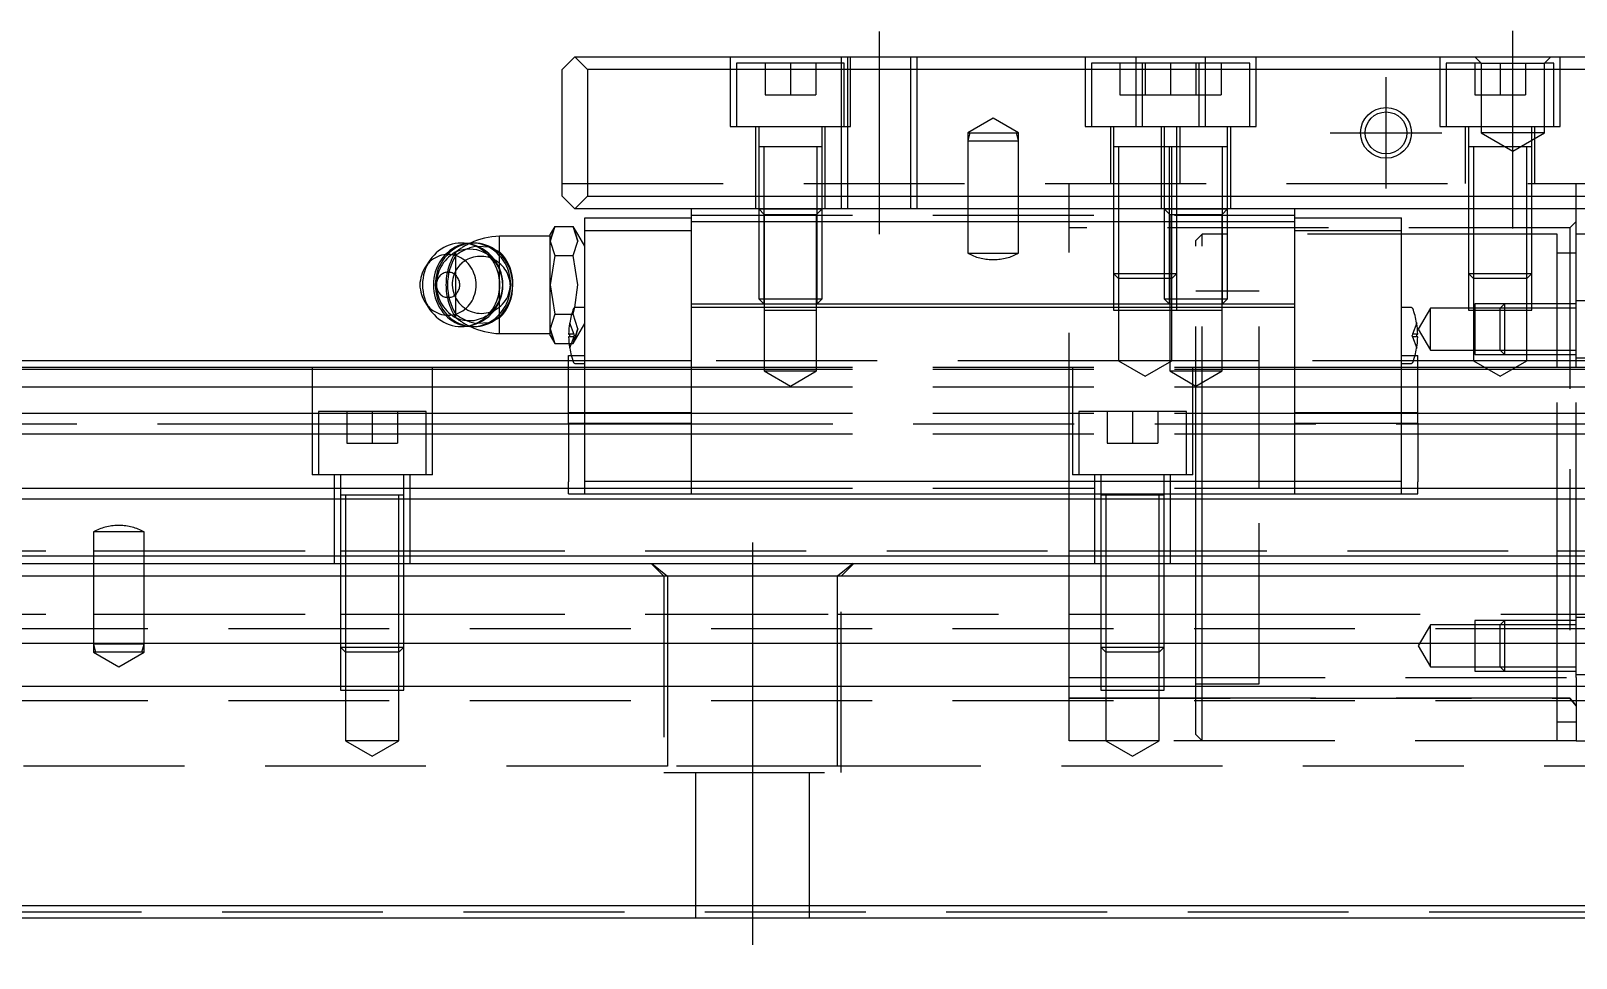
# Model space of a CAD drawing. Extents: x -12 to 975, y -341 to 120.
# Drawn here: x 233.1 to 355, y -318.2 to -245 of the extents above; entities that cross this region are included whole.
import ezdxf

# ---------------------------------------------------------------- set-up
doc = ezdxf.new("R2010")
doc.units = 0
doc.linetypes.add('CENTER', pattern=[50.8, 31.75, -6.35, 6.35, -6.35])
doc.linetypes.add('DASHED', pattern=[19.05, 12.7, -6.35])
doc.layers.get('0').update_dxf_attribs({"linetype": 'CONTINUOUS'})
doc.layers.add('CENTER', color=1, linetype='CENTER')

msp = doc.modelspace()

# ---------------------------------------------------------------- linework, layer by layer
at = {"color": 7, "linetype": 'CONTINUOUS'}
for p, q in [((276, -247.04), (275, -248.04)), ((277, -248.04), (276, -247.04)), ((276, -247.04), (424, -247.04)), ((275, -258.04), (275, -248.04)), ((277, -248.04), (277, -258.04)), ((423, -248.04), (277, -248.04)), ((295.5, -254.14), (290.5, -254.14)), ((322.5, -254.14), (322.35, -254.14)), ((275, -258.04), (276, -259.04)), ((276, -259.04), (277, -258.04)), ((277, -258.04), (423, -258.04)), ((424, -259.04), (276, -259.04)), ((285.2, -260.04), (285.2, -259.04)), ((332.8, -260.04), (332.8, -259.04)), ((355, -271.54), (355, -259.04)), ((274.4, -260.42), (274.04, -261.04)), ((274.4, -260.42), (274.04, -261.58)), ((274.4, -260.42), (274.4, -260.42)), ((274.4, -260.42), (275.87, -260.42)), ((276.22, -261.04), (275.87, -260.42)), ((276.22, -261.58), (275.87, -260.42)), ((276.77, -259.74), (285.2, -259.74)), ((276.77, -260.74), (276.77, -259.74)), ((276.77, -260.74), (285.2, -260.74)), ((276.77, -280.54), (276.77, -260.74)), ((285.2, -266.54), (285.2, -260.04)), ((285.2, -260.04), (332.8, -260.04)), ((332.8, -259.74), (341.23, -259.74)), ((332.8, -266.54), (332.8, -260.04)), ((332.8, -260.74), (341.23, -260.74)), ((341.23, -260.74), (341.23, -259.74)), ((341.23, -280.54), (341.23, -260.74)), ((265.64, -262.09), (265.44, -262.22)), ((265.86, -261.99), (265.64, -262.09)), ((266.08, -261.9), (265.86, -261.99)), ((266.31, -261.83), (266.08, -261.9)), ((266.55, -261.78), (266.31, -261.83)), ((266.78, -261.75), (266.55, -261.78)), ((267.02, -261.74), (266.78, -261.75)), ((267.26, -261.75), (267.02, -261.74)), ((267.5, -261.78), (267.26, -261.75)), ((267.88, -261.74), (267.47, -261.77)), ((267.73, -261.83), (267.5, -261.78)), ((267.96, -261.9), (267.73, -261.83)), ((268.12, -261.75), (267.88, -261.74)), ((268.03, -261.74), (267.88, -261.74)), ((268.19, -261.99), (267.96, -261.9)), ((268.27, -261.75), (268.03, -261.74)), ((268.36, -261.78), (268.12, -261.75)), ((268.4, -262.1), (268.19, -261.99)), ((268.51, -261.78), (268.27, -261.75)), ((268.59, -261.83), (268.36, -261.78)), ((268.61, -262.23), (268.4, -262.1)), ((268.74, -261.83), (268.51, -261.78)), ((268.82, -261.9), (268.59, -261.83)), ((268.97, -261.9), (268.74, -261.83)), ((269.04, -261.99), (268.82, -261.9)), ((269.2, -261.99), (268.97, -261.9)), ((269.26, -262.1), (269.04, -261.99)), ((269.42, -262.1), (269.2, -261.99)), ((269.47, -262.23), (269.26, -262.1)), ((269.28, -262.03), (270.04, -262.43)), ((269.62, -262.23), (269.42, -262.1)), ((274.04, -261.19), (270.04, -261.19)), ((270.04, -262.43), (270.04, -261.19)), ((274.04, -261.58), (274.04, -261.04)), ((274.04, -265.04), (274.04, -261.58)), ((274.04, -261.58), (274.4, -262.73)), ((275.87, -262.73), (276.22, -261.58)), ((276.77, -261.98), (276.22, -261.04)), ((358.77, -261.04), (355, -261.04)), ((264.56, -263.08), (264.2, -263.62)), ((264.43, -263.33), (264.31, -263.47)), ((264.56, -263.2), (264.43, -263.33)), ((264.71, -262.88), (264.56, -263.08)), ((264.69, -263.09), (264.56, -263.2)), ((264.84, -262.99), (264.69, -263.09)), ((264.88, -262.69), (264.71, -262.88)), ((264.99, -262.9), (264.84, -262.99)), ((265.05, -262.52), (264.88, -262.69)), ((265.15, -262.82), (264.99, -262.9)), ((265.24, -262.36), (265.05, -262.52)), ((265.31, -262.75), (265.15, -262.82)), ((265.44, -262.22), (265.24, -262.36)), ((265.48, -262.7), (265.31, -262.75)), ((265.65, -262.67), (265.48, -262.7)), ((265.82, -262.65), (265.65, -262.67)), ((266, -262.64), (265.82, -262.65)), ((266.17, -262.65), (266, -262.64)), ((266.34, -262.67), (266.17, -262.65)), ((266.51, -262.71), (266.34, -262.67)), ((266.68, -262.76), (266.51, -262.71)), ((266.84, -262.83), (266.68, -262.76)), ((267, -262.91), (266.84, -262.83)), ((267.15, -263), (267, -262.91)), ((267.29, -263.1), (267.15, -263)), ((267.43, -263.22), (267.29, -263.1)), ((267.56, -263.35), (267.43, -263.22)), ((267.67, -263.49), (267.56, -263.35)), ((268.81, -262.37), (268.61, -262.23)), ((269, -262.53), (268.81, -262.37)), ((269.17, -262.71), (269, -262.53)), ((269.34, -262.9), (269.17, -262.71)), ((269.49, -263.1), (269.34, -262.9)), ((269.67, -262.37), (269.47, -262.23)), ((269.62, -263.32), (269.49, -263.1)), ((269.82, -262.37), (269.62, -262.23)), ((269.74, -263.54), (269.62, -263.32)), ((269.86, -262.53), (269.67, -262.37)), ((270.01, -262.53), (269.82, -262.37)), ((270.03, -262.71), (269.86, -262.53)), ((270.19, -262.71), (270.01, -262.53)), ((270.2, -262.9), (270.03, -262.71)), ((270.35, -262.9), (270.19, -262.71)), ((270.34, -263.1), (270.2, -262.9)), ((270.48, -263.32), (270.34, -263.1)), ((270.5, -263.1), (270.35, -262.9)), ((270.59, -263.54), (270.48, -263.32)), ((270.63, -263.32), (270.5, -263.1)), ((270.75, -263.54), (270.63, -263.32)), ((274.4, -262.73), (274.04, -265.04)), ((274.4, -262.73), (275.87, -262.73)), ((276.22, -265.04), (275.87, -262.73)), ((263.83, -264.47), (263.8, -264.66)), ((263.88, -264.29), (263.83, -264.47)), ((263.94, -264.11), (263.88, -264.29)), ((264.02, -263.94), (263.94, -264.11)), ((264.1, -263.77), (264.02, -263.94)), ((264.2, -263.62), (264.1, -263.77)), ((264.31, -263.47), (264.2, -263.62)), ((265.19, -264.54), (265.15, -264.62)), ((265.23, -264.47), (265.19, -264.54)), ((265.28, -264.4), (265.23, -264.47)), ((265.33, -264.33), (265.28, -264.4)), ((265.39, -264.27), (265.33, -264.33)), ((265.46, -264.22), (265.39, -264.27)), ((265.52, -264.17), (265.46, -264.22)), ((265.59, -264.13), (265.52, -264.17)), ((265.67, -264.1), (265.59, -264.13)), ((265.75, -264.07), (265.67, -264.1)), ((265.82, -264.06), (265.75, -264.07)), ((265.9, -264.04), (265.82, -264.06)), ((265.99, -264.04), (265.9, -264.04)), ((266.07, -264.04), (265.99, -264.04)), ((266.15, -264.06), (266.07, -264.04)), ((266.22, -264.07), (266.15, -264.06)), ((266.3, -264.1), (266.22, -264.07)), ((266.38, -264.13), (266.3, -264.1)), ((266.45, -264.17), (266.38, -264.13)), ((266.52, -264.22), (266.45, -264.17)), ((266.58, -264.27), (266.52, -264.22)), ((266.64, -264.33), (266.58, -264.27)), ((266.69, -264.4), (266.64, -264.33)), ((266.74, -264.47), (266.69, -264.4)), ((266.79, -264.54), (266.74, -264.47)), ((266.82, -264.62), (266.79, -264.54)), ((267.78, -263.63), (267.67, -263.49)), ((267.88, -263.79), (267.78, -263.63)), ((267.96, -263.95), (267.88, -263.79)), ((268.03, -264.12), (267.96, -263.95)), ((268.09, -264.3), (268.03, -264.12)), ((268.14, -264.48), (268.09, -264.3)), ((268.18, -264.67), (268.14, -264.48)), ((269.84, -263.78), (269.74, -263.54)), ((269.92, -264.02), (269.84, -263.78)), ((269.98, -264.27), (269.92, -264.02)), ((270.03, -264.52), (269.98, -264.27)), ((270.06, -264.78), (270.03, -264.52)), ((270.69, -263.78), (270.59, -263.54)), ((270.78, -264.02), (270.69, -263.78)), ((270.85, -263.78), (270.75, -263.54)), ((270.84, -264.27), (270.78, -264.02)), ((270.89, -264.52), (270.84, -264.27)), ((270.93, -264.02), (270.85, -263.78)), ((270.92, -264.78), (270.89, -264.52)), ((271, -264.27), (270.93, -264.02)), ((271.04, -264.52), (271, -264.27)), ((271.07, -264.78), (271.04, -264.52)), ((263.8, -264.66), (263.77, -264.85)), ((263.77, -264.85), (263.77, -265.04)), ((263.77, -265.04), (263.77, -265.23)), ((263.77, -265.23), (263.8, -265.42)), ((263.8, -265.42), (263.83, -265.61)), ((263.83, -265.61), (263.88, -265.79)), ((263.88, -265.79), (263.94, -265.97)), ((265.08, -264.87), (265.06, -264.95)), ((265.06, -264.95), (265.06, -265.04)), ((265.06, -265.04), (265.06, -265.13)), ((265.06, -265.13), (265.08, -265.21)), ((265.09, -264.78), (265.08, -264.87)), ((265.08, -265.21), (265.09, -265.3)), ((265.12, -264.7), (265.09, -264.78)), ((265.09, -265.3), (265.12, -265.38)), ((265.15, -264.62), (265.12, -264.7)), ((265.12, -265.38), (265.15, -265.46)), ((265.15, -265.46), (265.19, -265.54)), ((265.19, -265.54), (265.23, -265.61)), ((265.23, -265.61), (265.28, -265.68)), ((265.28, -265.68), (265.33, -265.75)), ((265.33, -265.75), (265.39, -265.81)), ((265.39, -265.81), (265.46, -265.86)), ((266.52, -265.86), (266.58, -265.81)), ((266.58, -265.81), (266.64, -265.75)), ((266.64, -265.75), (266.69, -265.68)), ((266.69, -265.68), (266.74, -265.61)), ((266.74, -265.61), (266.79, -265.54)), ((266.79, -265.54), (266.82, -265.46)), ((266.85, -264.7), (266.82, -264.62)), ((266.82, -265.46), (266.85, -265.38)), ((266.88, -264.78), (266.85, -264.7)), ((266.85, -265.38), (266.88, -265.3)), ((266.9, -264.87), (266.88, -264.78)), ((266.88, -265.3), (266.9, -265.21)), ((266.91, -264.95), (266.9, -264.87)), ((266.9, -265.21), (266.91, -265.13)), ((266.91, -265.04), (266.91, -264.95)), ((266.91, -265.13), (266.91, -265.04)), ((268.03, -265.96), (268.09, -265.78)), ((268.09, -265.78), (268.14, -265.6)), ((268.14, -265.6), (268.18, -265.41)), ((268.2, -264.85), (268.18, -264.67)), ((268.18, -265.41), (268.2, -265.23)), ((268.2, -265.04), (268.2, -264.85)), ((268.2, -265.23), (268.2, -265.04)), ((269.92, -266.06), (269.98, -265.81)), ((269.98, -265.81), (270.03, -265.56)), ((270.03, -265.56), (270.06, -265.3)), ((270.07, -265.04), (270.06, -264.78)), ((270.06, -265.3), (270.07, -265.04)), ((270.78, -266.06), (270.84, -265.81)), ((270.84, -265.81), (270.89, -265.56)), ((270.89, -265.56), (270.92, -265.3)), ((270.93, -265.04), (270.92, -264.78)), ((270.92, -265.3), (270.93, -265.04)), ((270.93, -266.06), (271, -265.81)), ((271, -265.81), (271.04, -265.56)), ((271.04, -265.56), (271.07, -265.3)), ((271.08, -265.04), (271.07, -264.78)), ((271.07, -265.3), (271.08, -265.04)), ((274.04, -268.5), (274.04, -265.04)), ((274.04, -265.04), (274.4, -267.35)), ((276, -266.84), (276.22, -265.04)), ((263.94, -265.97), (264.02, -266.14)), ((264.02, -266.14), (264.1, -266.31)), ((264.1, -266.31), (264.2, -266.46)), ((264.2, -266.46), (264.31, -266.61)), ((264.2, -266.46), (264.56, -267)), ((264.31, -266.61), (264.43, -266.75)), ((264.43, -266.75), (264.56, -266.88)), ((264.56, -266.88), (264.69, -266.99)), ((264.56, -267), (264.71, -267.2)), ((264.69, -266.99), (264.84, -267.09)), ((265.46, -265.86), (265.52, -265.91)), ((265.52, -265.91), (265.59, -265.95)), ((265.59, -265.95), (265.67, -265.98)), ((265.67, -265.98), (265.75, -266.01)), ((265.75, -266.01), (265.82, -266.02)), ((265.82, -266.02), (265.9, -266.04)), ((265.9, -266.04), (265.99, -266.04)), ((265.99, -266.04), (266.07, -266.04)), ((266.07, -266.04), (266.15, -266.02)), ((266.15, -266.02), (266.22, -266.01)), ((266.22, -266.01), (266.3, -265.98)), ((266.3, -265.98), (266.38, -265.95)), ((266.38, -265.95), (266.45, -265.91)), ((266.45, -265.91), (266.52, -265.86)), ((267.15, -267.08), (267.29, -266.98)), ((267.29, -266.98), (267.43, -266.86)), ((267.43, -266.86), (267.56, -266.73)), ((267.56, -266.73), (267.67, -266.59)), ((267.67, -266.59), (267.78, -266.45)), ((267.78, -266.45), (267.88, -266.29)), ((267.88, -266.29), (267.96, -266.13)), ((267.96, -266.13), (268.03, -265.96)), ((269.34, -267.18), (269.49, -266.98)), ((269.49, -266.98), (269.62, -266.76)), ((269.62, -266.76), (269.74, -266.54)), ((269.74, -266.54), (269.84, -266.3)), ((269.84, -266.3), (269.92, -266.06)), ((270.2, -267.18), (270.34, -266.98)), ((270.34, -266.98), (270.48, -266.76)), ((270.35, -267.18), (270.5, -266.98)), ((270.48, -266.76), (270.59, -266.54)), ((270.5, -266.98), (270.63, -266.76)), ((270.59, -266.54), (270.69, -266.3)), ((270.63, -266.76), (270.75, -266.54)), ((270.69, -266.3), (270.78, -266.06)), ((270.75, -266.54), (270.85, -266.3)), ((270.85, -266.3), (270.93, -266.06)), ((276.77, -266.84), (275.99, -266.84)), ((285.2, -266.54), (332.8, -266.54)), ((285.2, -266.79), (285.2, -266.54)), ((285.2, -280.54), (285.2, -266.79)), ((285.2, -266.79), (332.8, -266.79)), ((332.8, -266.79), (332.8, -266.54)), ((332.8, -280.54), (332.8, -266.79)), ((342.01, -266.84), (341.23, -266.84)), ((264.71, -267.2), (264.88, -267.39)), ((264.84, -267.09), (264.99, -267.18)), ((264.88, -267.39), (265.05, -267.56)), ((264.99, -267.18), (265.15, -267.26)), ((265.05, -267.56), (265.24, -267.72)), ((265.15, -267.26), (265.31, -267.33)), ((265.24, -267.72), (265.44, -267.86)), ((265.31, -267.33), (265.48, -267.38)), ((265.44, -267.86), (265.64, -267.99)), ((265.48, -267.38), (265.65, -267.41)), ((265.64, -267.99), (265.86, -268.09)), ((265.65, -267.41), (265.82, -267.43)), ((265.82, -267.43), (266, -267.44)), ((265.86, -268.09), (266.08, -268.18)), ((266, -267.44), (266.17, -267.43)), ((266.08, -268.18), (266.31, -268.25)), ((266.17, -267.43), (266.34, -267.41)), ((266.31, -268.25), (266.55, -268.3)), ((266.34, -267.41), (266.51, -267.37)), ((266.51, -267.37), (266.68, -267.32)), ((266.68, -267.32), (266.84, -267.25)), ((266.84, -267.25), (267, -267.17)), ((267, -267.17), (267.15, -267.08)), ((267.5, -268.3), (267.73, -268.25)), ((267.73, -268.25), (267.96, -268.18)), ((267.96, -268.18), (268.19, -268.09)), ((268.19, -268.09), (268.4, -267.98)), ((268.36, -268.3), (268.59, -268.25)), ((268.4, -267.98), (268.61, -267.85)), ((268.51, -268.3), (268.74, -268.25)), ((268.59, -268.25), (268.82, -268.18)), ((268.61, -267.85), (268.81, -267.71)), ((268.74, -268.25), (268.97, -268.18)), ((268.81, -267.71), (269, -267.55)), ((268.82, -268.18), (269.04, -268.09)), ((268.97, -268.18), (269.2, -268.09)), ((269, -267.55), (269.17, -267.37)), ((269.04, -268.09), (269.26, -267.98)), ((269.17, -267.37), (269.34, -267.18)), ((269.2, -268.09), (269.42, -267.98)), ((269.26, -267.98), (269.47, -267.85)), ((270.04, -267.65), (269.28, -268.05)), ((269.42, -267.98), (269.62, -267.85)), ((269.47, -267.85), (269.67, -267.71)), ((269.62, -267.85), (269.82, -267.71)), ((269.67, -267.71), (269.86, -267.55)), ((269.82, -267.71), (270.01, -267.55)), ((269.86, -267.55), (270.03, -267.37)), ((270.01, -267.55), (270.19, -267.37)), ((270.03, -267.37), (270.2, -267.18)), ((270.04, -268.89), (270.04, -267.65)), ((270.19, -267.37), (270.35, -267.18)), ((274.4, -267.35), (274.04, -268.5)), ((274.4, -267.35), (275.74, -267.35)), ((266.55, -268.3), (266.78, -268.33)), ((266.78, -268.33), (267.02, -268.34)), ((267.02, -268.34), (267.26, -268.33)), ((267.26, -268.33), (267.5, -268.3)), ((267.47, -268.31), (267.88, -268.34)), ((267.88, -268.34), (268.12, -268.33)), ((267.88, -268.34), (268.03, -268.34)), ((268.03, -268.34), (268.27, -268.33)), ((268.12, -268.33), (268.36, -268.3)), ((268.27, -268.33), (268.51, -268.3)), ((270.04, -268.89), (274.04, -268.89)), ((274.04, -269.04), (274.04, -268.5)), ((274.04, -268.5), (274.4, -269.66)), ((274.04, -269.04), (274.4, -269.66)), ((275.5, -268.94), (275.58, -268.94)), ((275.58, -269.14), (275.5, -269.14)), ((275.58, -268.94), (275.58, -269.14)), ((342.42, -269.14), (342.42, -268.94)), ((342.42, -268.94), (342.5, -268.94)), ((342.5, -269.14), (342.42, -269.14)), ((274.4, -269.66), (274.4, -269.66)), ((274.4, -269.66), (275.53, -269.66)), ((275.5, -270.61), (275.71, -270.61)), ((275.5, -273.21), (275.5, -270.61)), ((342.29, -270.61), (342.5, -270.61)), ((342.5, -273.21), (342.5, -270.61)), ((0, -271.54), (275.5, -271.54)), ((0, -271.7), (275.5, -271.7)), ((275.5, -271.04), (28, -271.04)), ((275.99, -271.24), (276.77, -271.24)), ((341.23, -271.24), (342.01, -271.24)), ((342.5, -271.54), (357.5, -271.54)), ((342.5, -271.7), (357.5, -271.7)), ((0, -273.1), (275.5, -273.1)), ((342.5, -273.1), (357.5, -273.1)), ((275.5, -275.12), (275.5, -273.21)), ((342.5, -275.12), (342.5, -273.21)), ((0, -275.18), (275.5, -275.18)), ((275.5, -275.97), (275.5, -275.12)), ((275.5, -275.12), (276.77, -275.12)), ((341.23, -275.12), (342.5, -275.12)), ((342.5, -275.97), (342.5, -275.12)), ((342.5, -275.18), (357.5, -275.18)), ((275.5, -275.97), (275.5, -280.58)), ((275.5, -275.97), (276.77, -275.97)), ((341.23, -275.97), (342.5, -275.97)), ((342.5, -275.97), (342.5, -280.58)), ((0, -276.8), (275.5, -276.8)), ((342.5, -276.8), (357.5, -276.8)), ((0, -281.09), (275.5, -281.09)), ((262.5, -281.64), (257.5, -281.64)), ((275.5, -281.54), (275.5, -280.58)), ((275.5, -281.54), (276.77, -281.54)), ((276.77, -281.54), (276.77, -280.54)), ((276.77, -280.54), (285.2, -280.54)), ((276.77, -281.54), (285.2, -281.54)), ((285.2, -281.54), (285.2, -280.54)), ((285.2, -280.54), (332.8, -280.54)), ((285.2, -281.54), (332.8, -281.54)), ((322.5, -281.64), (317.5, -281.64)), ((332.8, -280.54), (341.23, -280.54)), ((332.8, -281.54), (332.8, -280.54)), ((332.8, -281.54), (341.23, -281.54)), ((341.23, -281.54), (341.23, -280.54)), ((341.23, -281.54), (342.5, -281.54)), ((342.5, -281.54), (342.5, -280.58)), ((342.5, -281.09), (357.5, -281.09)), ((0, -281.94), (700, -281.94)), ((0, -286.44), (700, -286.44)), ((1, -287.04), (699, -287.04)), ((698, -288.04), (2, -288.04)), ((698, -293.34), (2, -293.34)), ((698, -296.74), (2, -296.74)), ((2, -314.04), (698, -314.04)), ((699, -315.04), (1, -315.04))]:
    msp.add_line(p, q, dxfattribs=at)
at = {"color": 3, "linetype": 'DASHED'}
for p, q in [((288.25, -247.04), (288.25, -252.54)), ((297, -247.04), (297, -247.54)), ((297.5, -247.04), (297.5, -259.04)), ((297.75, -252.54), (297.75, -247.04)), ((302.5, -259.04), (302.5, -247.04)), ((303, -259.04), (303, -247.04)), ((316.25, -247.04), (316.25, -252.54)), ((320.25, -247.04), (320.25, -252.54)), ((325.75, -252.54), (325.75, -247.04)), ((329.75, -252.54), (329.75, -247.04)), ((344.25, -247.04), (344.25, -252.54)), ((347, -247.04), (347.5, -247.54)), ((352.5, -247.54), (353, -247.04)), ((353.75, -252.54), (353.75, -247.04)), ((288.75, -247.54), (288.75, -252.54)), ((297.25, -247.54), (288.75, -247.54)), ((291, -247.54), (291, -250.04)), ((293, -247.54), (293, -250.04)), ((295, -247.54), (295, -250.04)), ((297, -247.54), (297, -252.54)), ((297.25, -252.54), (297.25, -247.54)), ((316.75, -247.54), (316.75, -252.54)), ((320.75, -247.54), (316.75, -247.54)), ((319, -247.54), (319, -250.04)), ((320.75, -247.54), (320.75, -252.54)), ((329.25, -247.54), (320.75, -247.54)), ((321, -247.54), (321, -250.04)), ((323, -247.54), (323, -250.04)), ((325, -247.54), (325, -250.04)), ((325.25, -252.54), (325.25, -247.54)), ((327, -247.54), (327, -250.04)), ((329.25, -252.54), (329.25, -247.54)), ((344.75, -247.54), (344.75, -252.54)), ((347.5, -247.54), (344.75, -247.54)), ((347, -247.54), (347, -250.04)), ((347.5, -247.54), (347.5, -253.04)), ((347.5, -247.54), (352.5, -247.54)), ((349, -247.54), (349, -250.04)), ((351, -247.54), (351, -250.04)), ((352.5, -253.04), (352.5, -247.54)), ((353.25, -247.54), (352.5, -247.54)), ((353.25, -252.54), (353.25, -247.54)), ((291, -250.04), (293, -250.04)), ((293, -250.04), (295, -250.04)), ((319, -250.04), (321, -250.04)), ((321, -250.04), (323, -250.04)), ((323, -250.04), (325, -250.04)), ((325, -250.04), (327, -250.04)), ((347, -250.04), (349, -250.04)), ((349, -250.04), (351, -250.04)), ((309, -251.89), (307, -253.04)), ((311, -253.04), (309, -251.89)), ((288.25, -252.54), (297.75, -252.54)), ((290.25, -252.54), (290.25, -259.04)), ((290.5, -252.54), (290.5, -254.14)), ((295.5, -254.14), (295.5, -252.54)), ((295.75, -259.04), (295.75, -252.54)), ((297, -252.54), (297, -259.04)), ((307, -253.04), (307, -253.67)), ((307.17, -253.04), (307, -253.67)), ((307, -253.04), (309, -253.04)), ((309, -253.04), (311, -253.04)), ((311, -253.67), (310.83, -253.04)), ((311, -253.67), (311, -253.04)), ((316.25, -252.54), (320.25, -252.54)), ((318.25, -252.54), (318.25, -257.04)), ((318.5, -252.54), (318.5, -254.14)), ((320.25, -252.54), (329.75, -252.54)), ((322.25, -252.54), (322.25, -259.04)), ((322.5, -252.54), (322.5, -254.14)), ((323.5, -254.14), (323.5, -252.54)), ((323.75, -257.04), (323.75, -252.54)), ((327.5, -254.14), (327.5, -252.54)), ((327.75, -259.04), (327.75, -252.54)), ((344.25, -252.54), (353.75, -252.54)), ((346.25, -252.54), (346.25, -257.04)), ((346.5, -252.54), (346.5, -254.14)), ((347.5, -253.04), (350, -254.48)), ((352.5, -253.04), (347.5, -253.04)), ((350, -254.48), (352.5, -253.04)), ((351.5, -254.14), (351.5, -252.54)), ((351.75, -257.04), (351.75, -252.54)), ((290.5, -254.14), (290.5, -259.04)), ((290.5, -254.14), (290.5, -254.14)), ((290.5, -254.14), (290.5, -254.15)), ((295.5, -254.14), (290.5, -254.14)), ((290.9, -254.14), (290.9, -259.04)), ((295.1, -259.04), (295.1, -254.14)), ((295.5, -254.14), (295.5, -254.14)), ((295.5, -259.04), (295.5, -254.14)), ((295.5, -254.15), (295.5, -254.14)), ((307, -253.67), (307, -259.04)), ((307, -253.67), (311, -253.67)), ((311, -259.04), (311, -253.67)), ((318.5, -254.14), (318.5, -257.04)), ((318.5, -254.14), (318.5, -254.14)), ((318.5, -254.14), (318.5, -254.15)), ((322.35, -254.14), (318.5, -254.14)), ((318.9, -254.14), (318.9, -257.04)), ((322.5, -254.14), (322.5, -259.04)), ((322.5, -254.14), (322.5, -254.14)), ((322.5, -254.14), (322.5, -254.15)), ((327.5, -254.14), (322.5, -254.14)), ((327.5, -254.14), (322.5, -254.14)), ((322.9, -254.14), (322.9, -259.04)), ((323.1, -257.04), (323.1, -254.14)), ((323.5, -254.14), (323.5, -254.14)), ((323.5, -257.04), (323.5, -254.14)), ((323.5, -254.15), (323.5, -254.14)), ((327.1, -259.04), (327.1, -254.14)), ((327.5, -254.14), (327.5, -254.14)), ((327.5, -259.04), (327.5, -254.14)), ((327.5, -254.15), (327.5, -254.14)), ((346.5, -254.14), (346.5, -257.04)), ((346.5, -254.14), (346.5, -254.14)), ((346.5, -254.14), (346.5, -254.15)), ((351.5, -254.14), (346.5, -254.14)), ((351.5, -254.14), (346.5, -254.14)), ((346.9, -254.14), (346.9, -257.04)), ((351.1, -257.04), (351.1, -254.14)), ((351.5, -254.14), (351.5, -254.14)), ((351.5, -257.04), (351.5, -254.14)), ((351.5, -254.15), (351.5, -254.14)), ((275, -257.04), (425, -257.04)), ((315, -259.04), (315, -257.04)), ((318.5, -257.04), (318.5, -259.04)), ((318.5, -257.04), (318.5, -259.04)), ((318.9, -257.04), (318.9, -259.04)), ((323.1, -264.54), (323.1, -257.04)), ((323.5, -264.14), (323.5, -257.04)), ((323.5, -264.14), (323.5, -257.04)), ((346.5, -257.04), (346.5, -259.04)), ((346.5, -257.04), (346.5, -259.04)), ((346.9, -257.04), (346.9, -259.04)), ((351.1, -259.04), (351.1, -257.04)), ((351.5, -259.04), (351.5, -257.04)), ((351.5, -259.04), (351.5, -257.04)), ((355, -259.04), (355, -257.04)), ((285.2, -259.54), (332.8, -259.54)), ((290.5, -259.04), (290.94, -259.48)), ((290.5, -259.04), (290.5, -266.14)), ((290.5, -259.04), (295.5, -259.04)), ((290.9, -259.04), (290.9, -266.54)), ((290.94, -259.48), (290.94, -267.04)), ((290.94, -259.48), (295.06, -259.48)), ((295.06, -259.48), (295.5, -259.04)), ((295.06, -267.04), (295.06, -259.48)), ((295.1, -266.54), (295.1, -259.04)), ((295.5, -266.14), (295.5, -259.04)), ((307, -259.04), (307, -262.54)), ((311, -262.54), (311, -259.04)), ((315, -281.54), (315, -259.04)), ((318.5, -259.04), (318.5, -264.14)), ((318.5, -259.04), (318.5, -264.14)), ((318.9, -259.04), (318.9, -264.54)), ((322.5, -259.04), (322.94, -259.48)), ((322.5, -259.04), (322.5, -266.14)), ((322.5, -259.04), (327.5, -259.04)), ((322.9, -259.04), (322.9, -266.54)), ((322.94, -259.48), (322.94, -267.04)), ((322.94, -259.48), (327.06, -259.48)), ((327.06, -259.48), (327.5, -259.04)), ((327.06, -267.04), (327.06, -259.48)), ((327.1, -266.54), (327.1, -259.04)), ((327.5, -266.14), (327.5, -259.04)), ((346.5, -259.04), (346.5, -264.14)), ((346.5, -259.04), (346.5, -264.14)), ((346.9, -259.04), (346.9, -264.54)), ((351.1, -264.54), (351.1, -259.04)), ((351.5, -264.14), (351.5, -259.04)), ((351.5, -264.14), (351.5, -259.04)), ((274.04, -261.58), (274.4, -260.42)), ((275.87, -260.42), (276.22, -261.58)), ((354.5, -260.54), (315, -260.54)), ((355, -260.04), (354.5, -260.54)), ((354.5, -260.54), (354.5, -297.66)), ((266.54, -262.07), (266.33, -262.2)), ((266.65, -262.1), (266.44, -262.23)), ((266.76, -261.97), (266.54, -262.07)), ((266.86, -261.99), (266.65, -262.1)), ((266.99, -261.88), (266.76, -261.97)), ((267.09, -261.9), (266.86, -261.99)), ((267.23, -261.82), (266.99, -261.88)), ((267.05, -261.74), (267.02, -261.74)), ((267.32, -261.83), (267.09, -261.9)), ((267.47, -261.77), (267.23, -261.82)), ((267.55, -261.78), (267.32, -261.83)), ((267.79, -261.75), (267.55, -261.78)), ((268.03, -261.74), (267.79, -261.75)), ((268.26, -261.98), (269.28, -262.03)), ((325.5, -261.04), (325, -261.54)), ((325, -281.04), (325, -261.54)), ((346.5, -261.04), (325.5, -261.04)), ((325.5, -281.04), (325.5, -261.04)), ((346.9, -261.04), (346.5, -261.04)), ((351.1, -261.04), (346.9, -261.04)), ((351.5, -261.04), (351.1, -261.04)), ((353.5, -261.04), (351.5, -261.04)), ((353.5, -266.54), (353.5, -261.04)), ((264.43, -263.3), (264.31, -263.53)), ((264.56, -263.08), (264.43, -263.3)), ((265.29, -263.29), (265.17, -263.52)), ((265.43, -263.07), (265.29, -263.29)), ((265.43, -263.32), (265.31, -263.54)), ((265.58, -262.87), (265.43, -263.07)), ((265.56, -263.1), (265.43, -263.32)), ((265.71, -262.9), (265.56, -263.1)), ((265.75, -262.68), (265.58, -262.87)), ((265.88, -262.71), (265.71, -262.9)), ((265.93, -262.5), (265.75, -262.68)), ((266.05, -262.53), (265.88, -262.71)), ((266.12, -262.34), (265.93, -262.5)), ((266.24, -262.37), (266.05, -262.53)), ((266.33, -262.2), (266.12, -262.34)), ((266.44, -262.23), (266.24, -262.37)), ((266.6, -262.72), (266.6, -262.44)), ((266.6, -267.36), (266.6, -262.72)), ((266.68, -262.4), (266.92, -262.31)), ((266.92, -262.31), (267.18, -262.24)), ((267.18, -262.24), (267.44, -262.2)), ((267.44, -262.2), (267.7, -262.19)), ((267.7, -262.19), (267.96, -262.21)), ((267.96, -262.21), (268.22, -262.25)), ((268.22, -262.25), (268.47, -262.32)), ((268.47, -262.32), (268.72, -262.42)), ((268.72, -262.42), (268.95, -262.55)), ((268.95, -262.55), (268.99, -262.57)), ((269.16, -262.68), (268.97, -262.55)), ((269.35, -262.84), (269.16, -262.68)), ((269.52, -263.01), (269.35, -262.84)), ((269.67, -263.19), (269.52, -263.01)), ((269.81, -263.39), (269.67, -263.19)), ((270.04, -267.65), (270.04, -262.43)), ((307, -262.54), (311, -262.54)), ((308.94, -263.04), (309.06, -263.04)), ((355, -262.54), (353.5, -262.54)), ((264.01, -264.52), (263.98, -264.78)), ((264.06, -264.26), (264.01, -264.52)), ((264.12, -264.01), (264.06, -264.26)), ((264.21, -263.76), (264.12, -264.01)), ((264.31, -263.53), (264.21, -263.76)), ((264.87, -264.52), (264.84, -264.78)), ((264.92, -264.26), (264.87, -264.52)), ((264.98, -264.01), (264.92, -264.26)), ((265.07, -263.76), (264.98, -264.01)), ((265.02, -264.52), (264.99, -264.78)), ((265.07, -264.27), (265.02, -264.52)), ((265.17, -263.52), (265.07, -263.76)), ((265.13, -264.02), (265.07, -264.27)), ((265.21, -263.78), (265.13, -264.02)), ((265.31, -263.54), (265.21, -263.78)), ((269.94, -263.6), (269.81, -263.39)), ((270.05, -263.82), (269.94, -263.6)), ((270.13, -264.06), (270.05, -263.82)), ((270.2, -264.3), (270.13, -264.06)), ((270.25, -264.54), (270.2, -264.3)), ((270.29, -264.79), (270.25, -264.54)), ((318.5, -264.14), (318.9, -264.54)), ((318.5, -264.14), (318.5, -267.04)), ((318.5, -264.14), (323.5, -264.14)), ((318.9, -264.54), (318.9, -267.04)), ((323.1, -264.54), (318.9, -264.54)), ((323.1, -264.54), (323.5, -264.14)), ((323.1, -267.04), (323.1, -264.54)), ((323.5, -267.04), (323.5, -264.14)), ((346.5, -264.14), (346.9, -264.54)), ((346.5, -264.14), (346.5, -267.04)), ((346.5, -264.14), (351.5, -264.14)), ((346.9, -264.54), (346.9, -267.04)), ((351.1, -264.54), (346.9, -264.54)), ((351.1, -264.54), (351.5, -264.14)), ((351.1, -267.04), (351.1, -264.54)), ((351.5, -267.04), (351.5, -264.14)), ((263.98, -264.78), (263.97, -265.04)), ((263.97, -265.04), (263.98, -265.3)), ((263.98, -265.3), (264.01, -265.56)), ((264.01, -265.56), (264.06, -265.82)), ((264.84, -264.78), (264.83, -265.04)), ((264.83, -265.04), (264.84, -265.3)), ((264.84, -265.3), (264.87, -265.56)), ((264.87, -265.56), (264.92, -265.82)), ((264.99, -264.78), (264.98, -265.04)), ((264.98, -265.04), (264.99, -265.3)), ((264.99, -265.3), (265.02, -265.56)), ((265.02, -265.56), (265.07, -265.81)), ((265.07, -265.81), (265.13, -266.06)), ((270.13, -266.02), (270.2, -265.78)), ((270.2, -265.78), (270.25, -265.54)), ((270.25, -265.54), (270.29, -265.29)), ((270.3, -265.04), (270.29, -264.79)), ((270.29, -265.29), (270.3, -265.04)), ((330, -265.54), (325, -265.54)), ((330, -281.04), (330, -265.54)), ((264.06, -265.82), (264.12, -266.07)), ((264.12, -266.07), (264.21, -266.32)), ((264.21, -266.32), (264.31, -266.55)), ((264.31, -266.55), (264.43, -266.78)), ((264.43, -266.78), (264.56, -267)), ((264.92, -265.82), (264.98, -266.07)), ((264.98, -266.07), (265.07, -266.32)), ((265.07, -266.32), (265.17, -266.56)), ((265.13, -266.06), (265.21, -266.3)), ((265.17, -266.56), (265.29, -266.79)), ((265.21, -266.3), (265.31, -266.54)), ((265.29, -266.79), (265.43, -267)), ((265.31, -266.54), (265.43, -266.76)), ((265.43, -266.76), (265.56, -266.98)), ((265.43, -267), (265.58, -267.21)), ((265.56, -266.98), (265.71, -267.18)), ((269.52, -267.07), (269.67, -266.89)), ((269.67, -266.89), (269.81, -266.69)), ((269.81, -266.69), (269.94, -266.48)), ((269.94, -266.48), (270.05, -266.26)), ((270.05, -266.26), (270.13, -266.02)), ((275.87, -267.35), (276, -266.84)), ((290.5, -266.14), (290.9, -266.54)), ((290.5, -266.14), (295.5, -266.14)), ((295.1, -266.54), (295.5, -266.14)), ((322.5, -266.14), (322.9, -266.54)), ((322.5, -266.14), (327.5, -266.14)), ((327.1, -266.54), (327.5, -266.14)), ((343.5, -266.89), (342.55, -268.54)), ((347, -266.89), (343.5, -266.89)), ((343.5, -270.19), (343.5, -266.89)), ((349.35, -266.54), (347, -266.54)), ((347, -266.54), (347, -267.04)), ((349, -266.89), (347, -266.89)), ((349.35, -266.54), (349, -266.89)), ((351.5, -266.89), (349, -266.89)), ((349, -267.04), (349, -266.89)), ((351.5, -266.54), (349.35, -266.54)), ((351.5, -266.54), (349.35, -266.54)), ((349.35, -266.54), (349.35, -267.04)), ((355, -266.54), (351.5, -266.54)), ((355, -266.54), (351.5, -266.54)), ((355, -266.89), (351.5, -266.89)), ((353.5, -266.89), (353.5, -266.54)), ((353.5, -270.19), (353.5, -266.89)), ((365, -266.29), (355, -266.29)), ((265.58, -267.21), (265.75, -267.4)), ((265.71, -267.18), (265.88, -267.37)), ((265.75, -267.4), (265.93, -267.58)), ((265.88, -267.37), (266.05, -267.55)), ((265.93, -267.58), (266.12, -267.74)), ((266.05, -267.55), (266.24, -267.71)), ((266.12, -267.74), (266.33, -267.88)), ((266.24, -267.71), (266.44, -267.85)), ((266.33, -267.88), (266.54, -268)), ((266.44, -267.85), (266.65, -267.98)), ((266.73, -267.7), (266.49, -267.59)), ((266.54, -268), (266.76, -268.11)), ((266.6, -267.64), (266.6, -267.36)), ((266.65, -267.98), (266.86, -268.09)), ((266.98, -267.79), (266.73, -267.7)), ((266.76, -268.11), (266.99, -268.2)), ((266.86, -268.09), (267.09, -268.18)), ((267.24, -267.85), (266.98, -267.79)), ((266.99, -268.2), (267.23, -268.26)), ((267.09, -268.18), (267.32, -268.25)), ((267.5, -267.88), (267.24, -267.85)), ((267.32, -268.25), (267.55, -268.3)), ((267.76, -267.89), (267.5, -267.88)), ((268.02, -267.87), (267.76, -267.89)), ((268.28, -267.81), (268.02, -267.87)), ((269.28, -268.05), (268.26, -268.1)), ((268.53, -267.73), (268.28, -267.81)), ((268.77, -267.63), (268.53, -267.73)), ((268.99, -267.51), (268.77, -267.63)), ((268.97, -267.53), (269.16, -267.4)), ((269.16, -267.4), (269.35, -267.24)), ((269.35, -267.24), (269.52, -267.07)), ((275.58, -268.04), (275.9, -268.94)), ((275.74, -267.35), (275.87, -267.35)), ((276.22, -268.5), (275.87, -267.35)), ((276.22, -269.04), (276.77, -268.1)), ((290.93, -267.04), (290.93, -271.84)), ((290.93, -267.04), (295.07, -267.04)), ((295.07, -271.84), (295.07, -267.04)), ((318.5, -267.04), (323.5, -267.04)), ((318.9, -267.04), (318.9, -271.04)), ((322.93, -267.04), (322.93, -271.84)), ((322.93, -267.04), (327.07, -267.04)), ((323.1, -271.04), (323.1, -267.04)), ((327.07, -271.84), (327.07, -267.04)), ((342.42, -268.04), (342.1, -268.94)), ((346.5, -267.04), (351.5, -267.04)), ((346.9, -267.04), (346.9, -271.04)), ((347, -267.04), (347, -270.54)), ((349, -270.19), (349, -267.04)), ((349.35, -267.04), (349.35, -270.54)), ((351.1, -271.04), (351.1, -267.04)), ((267.02, -268.34), (267.05, -268.34)), ((267.23, -268.26), (267.47, -268.31)), ((267.55, -268.3), (267.79, -268.33)), ((267.79, -268.33), (268.03, -268.34)), ((274.4, -269.66), (274.04, -268.5)), ((275.9, -268.94), (275.58, -268.94)), ((275.9, -269.14), (275.58, -270.04)), ((275.9, -269.14), (275.58, -269.14)), ((276.22, -268.5), (275.87, -269.66)), ((275.87, -269.66), (276.22, -268.5)), ((275.87, -269.66), (276.22, -269.04)), ((275.9, -268.94), (275.94, -269.04)), ((275.9, -269.14), (275.94, -269.04)), ((342.1, -268.94), (342.06, -269.04)), ((342.1, -269.14), (342.06, -269.04)), ((342.42, -268.94), (342.1, -268.94)), ((342.1, -269.14), (342.42, -270.04)), ((342.42, -269.14), (342.1, -269.14)), ((342.55, -268.54), (343.5, -270.19)), ((275.53, -269.66), (275.87, -269.66)), ((275.71, -270.61), (276.77, -270.61)), ((341.23, -270.61), (342.29, -270.61)), ((343.5, -270.19), (347, -270.19)), ((347, -270.19), (349, -270.19)), ((347, -270.54), (349.35, -270.54)), ((349, -270.19), (349.35, -270.54)), ((349, -270.19), (355, -270.19)), ((349.35, -270.54), (355, -270.54)), ((349.35, -270.54), (355, -270.54)), ((353.5, -270.54), (353.5, -270.19)), ((353.5, -271.54), (353.5, -270.54)), ((255.25, -271.54), (255.25, -280.04)), ((264.75, -280.04), (264.75, -271.54)), ((275.84, -271.04), (275.5, -271.04)), ((275.5, -271.54), (276.77, -271.54)), ((275.5, -271.7), (276.77, -271.7)), ((276.77, -271.04), (275.84, -271.04)), ((285.2, -271.04), (276.77, -271.04)), ((276.77, -271.54), (285.2, -271.54)), ((276.77, -271.7), (285.2, -271.7)), ((318.9, -271.04), (285.2, -271.04)), ((285.2, -271.54), (332.8, -271.54)), ((285.2, -271.7), (332.8, -271.7)), ((290.93, -271.84), (293, -273.03)), ((290.93, -271.84), (295.07, -271.84)), ((293, -273.03), (295.07, -271.84)), ((315.25, -271.54), (315.25, -280.04)), ((318.9, -271.04), (321, -272.25)), ((323.1, -271.04), (318.9, -271.04)), ((321, -272.25), (323.1, -271.04)), ((322.93, -271.84), (325, -273.03)), ((322.93, -271.84), (327.07, -271.84)), ((330, -271.04), (323.1, -271.04)), ((324.75, -280.04), (324.75, -271.54)), ((325, -273.03), (327.07, -271.84)), ((346.9, -271.04), (330, -271.04)), ((332.8, -271.54), (341.23, -271.54)), ((332.8, -271.7), (341.23, -271.7)), ((341.23, -271.54), (342.5, -271.54)), ((341.23, -271.7), (342.5, -271.7)), ((346.9, -271.04), (349, -272.25)), ((351.1, -271.04), (346.9, -271.04)), ((349, -272.25), (351.1, -271.04)), ((353.5, -271.04), (351.1, -271.04)), ((355, -271.04), (353.5, -271.04)), ((353.5, -287.04), (353.5, -271.54)), ((355, -270.79), (365, -270.79)), ((357.5, -271.04), (355, -271.04)), ((355, -287.04), (355, -271.54)), ((275.5, -273.1), (276.77, -273.1)), ((276.77, -273.1), (285.2, -273.1)), ((285.2, -273.1), (332.8, -273.1)), ((332.8, -273.1), (341.23, -273.1)), ((341.23, -273.1), (342.5, -273.1)), ((255.75, -275.04), (255.75, -280.04)), ((264.25, -275.04), (255.75, -275.04)), ((258, -275.04), (258, -277.54)), ((260, -275.04), (260, -277.54)), ((262, -275.04), (262, -277.54)), ((264.25, -280.04), (264.25, -275.04)), ((275.5, -275.18), (276.77, -275.18)), ((276.77, -275.12), (285.2, -275.12)), ((276.77, -275.18), (285.2, -275.18)), ((285.2, -275.18), (332.8, -275.18)), ((315.75, -275.04), (315.75, -280.04)), ((324.25, -275.04), (315.75, -275.04)), ((318, -275.04), (318, -277.54)), ((320, -275.04), (320, -277.54)), ((322, -275.04), (322, -277.54)), ((324.25, -280.04), (324.25, -275.04)), ((332.8, -275.12), (341.23, -275.12)), ((332.8, -275.18), (341.23, -275.18)), ((341.23, -275.18), (342.5, -275.18)), ((255.75, -276.04), (204.25, -276.04)), ((264.25, -276.04), (255.75, -276.04)), ((275.5, -276.04), (264.25, -276.04)), ((276.77, -276.04), (275.5, -276.04)), ((276.77, -275.97), (285.2, -275.97)), ((285.2, -276.04), (276.77, -276.04)), ((353.5, -276.04), (285.2, -276.04)), ((332.8, -275.97), (341.23, -275.97)), ((355, -276.04), (353.5, -276.04)), ((357.5, -276.04), (355, -276.04)), ((258, -277.54), (260, -277.54)), ((260, -277.54), (262, -277.54)), ((275.5, -276.8), (276.77, -276.8)), ((276.77, -276.8), (285.2, -276.8)), ((285.2, -276.8), (332.8, -276.8)), ((318, -277.54), (320, -277.54)), ((320, -277.54), (322, -277.54)), ((332.8, -276.8), (341.23, -276.8)), ((341.23, -276.8), (342.5, -276.8)), ((264.75, -280.04), (255.25, -280.04)), ((257, -280.04), (257, -287.04)), ((257.5, -280.04), (257.5, -281.64)), ((262.5, -281.64), (262.5, -280.04)), ((263, -287.04), (263, -280.04)), ((324.75, -280.04), (315.25, -280.04)), ((317, -280.04), (317, -287.04)), ((317.5, -280.04), (317.5, -281.54)), ((322.5, -281.54), (322.5, -280.04)), ((323, -287.04), (323, -280.04)), ((257.5, -281.63), (257.5, -281.64)), ((257.5, -281.64), (257.5, -281.64)), ((257.5, -281.64), (257.5, -287.04)), ((262.5, -281.64), (257.5, -281.64)), ((257.9, -281.64), (257.9, -287.04)), ((262.1, -287.04), (262.1, -281.64)), ((262.5, -281.64), (262.5, -281.63)), ((262.5, -281.64), (262.5, -281.64)), ((262.5, -287.04), (262.5, -281.64)), ((275.5, -281.09), (276.77, -281.09)), ((276.77, -281.09), (285.2, -281.09)), ((285.2, -281.09), (332.8, -281.09)), ((315, -287.04), (315, -281.54)), ((317.5, -281.54), (317.5, -281.64)), ((317.5, -281.63), (317.5, -281.64)), ((317.5, -281.64), (317.5, -287.04)), ((317.5, -281.64), (317.5, -281.64)), ((322.5, -281.64), (317.5, -281.64)), ((317.9, -281.64), (317.9, -287.04)), ((322.1, -287.04), (322.1, -281.64)), ((322.5, -281.64), (322.5, -281.54)), ((322.5, -281.64), (322.5, -281.63)), ((322.5, -287.04), (322.5, -281.64)), ((322.5, -281.64), (322.5, -281.64)), ((325, -293.34), (325, -281.04)), ((325.5, -293.34), (325.5, -281.04)), ((330, -296.54), (330, -281.04)), ((332.8, -281.09), (341.23, -281.09)), ((341.23, -281.09), (342.5, -281.09)), ((240.06, -284.04), (239.94, -284.04)), ((238, -284.54), (238, -287.04)), ((242, -284.54), (238, -284.54)), ((242, -287.04), (242, -284.54)), ((202.5, -286.04), (238, -286.04)), ((238, -286.04), (242, -286.04)), ((242, -286.04), (257.5, -286.04)), ((257.5, -286.04), (257.9, -286.04)), ((257.9, -286.04), (262.1, -286.04)), ((262.1, -286.04), (262.5, -286.04)), ((262.5, -286.04), (315, -286.04)), ((315, -286.04), (317.5, -286.04)), ((317.5, -286.04), (317.9, -286.04)), ((317.9, -286.04), (353.5, -286.04)), ((353.5, -286.04), (355, -286.04)), ((355, -286.04), (365, -286.04)), ((238, -287.04), (238, -293.34)), ((242, -293.34), (242, -287.04)), ((257.5, -287.04), (257.5, -293.34)), ((257.5, -287.04), (257.5, -293.34)), ((257.9, -287.04), (257.9, -293.34)), ((262.1, -293.34), (262.1, -287.04)), ((262.5, -293.34), (262.5, -287.04)), ((262.5, -293.34), (262.5, -287.04)), ((282, -287.04), (283, -288.04)), ((282.06, -287.04), (283.29, -288.04)), ((297.94, -287.04), (296.71, -288.04)), ((297, -288.04), (298, -287.04)), ((315, -293.34), (315, -287.04)), ((317.5, -287.04), (317.5, -293.34)), ((317.5, -287.04), (317.5, -293.34)), ((317.9, -287.04), (317.9, -293.34)), ((322.1, -293.34), (322.1, -287.04)), ((322.5, -293.34), (322.5, -287.04)), ((322.5, -293.34), (322.5, -287.04)), ((353.5, -291.54), (353.5, -287.04)), ((355, -293.34), (355, -287.04)), ((283, -288.04), (283, -303.54)), ((283.29, -288.04), (283.29, -293.34)), ((296.71, -293.34), (296.71, -288.04)), ((297, -303.54), (297, -288.04)), ((202.5, -291.04), (238, -291.04)), ((238, -291.04), (242, -291.04)), ((242, -291.04), (257.5, -291.04)), ((257.5, -291.04), (257.9, -291.04)), ((257.9, -291.04), (262.1, -291.04)), ((262.1, -291.04), (262.5, -291.04)), ((262.5, -291.04), (283.29, -291.04)), ((283.29, -291.04), (296.71, -291.04)), ((296.71, -291.04), (315, -291.04)), ((315, -291.04), (317.5, -291.04)), ((317.5, -291.04), (317.9, -291.04)), ((317.9, -291.04), (330, -291.04)), ((330, -291.04), (353.5, -291.04)), ((353.5, -291.04), (355, -291.04)), ((355, -291.04), (360, -291.04)), ((365, -291.29), (355, -291.29)), ((699.5, -292.19), (0.5, -292.19)), ((343.5, -291.89), (342.55, -293.54)), ((347, -291.89), (343.5, -291.89)), ((343.5, -295.19), (343.5, -291.89)), ((349.35, -291.54), (347, -291.54)), ((347, -291.54), (347, -293.34)), ((349, -291.89), (347, -291.89)), ((349.35, -291.54), (349, -291.89)), ((355, -291.89), (349, -291.89)), ((349, -293.34), (349, -291.89)), ((355, -291.54), (349.35, -291.54)), ((355, -291.54), (349.35, -291.54)), ((349.35, -291.54), (349.35, -293.34)), ((353.5, -291.89), (353.5, -291.54)), ((353.5, -293.34), (353.5, -291.89)), ((238, -293.34), (238, -293.41)), ((238, -293.41), (238, -294.04)), ((238, -293.41), (238.17, -294.04)), ((242, -293.41), (238, -293.41)), ((241.83, -294.04), (242, -293.41)), ((242, -293.41), (242, -293.34)), ((242, -294.04), (242, -293.41)), ((257.5, -293.34), (257.5, -293.64)), ((257.5, -293.34), (257.5, -293.64)), ((257.5, -293.64), (257.9, -294.04)), ((257.5, -293.64), (257.5, -296.74)), ((257.5, -293.64), (262.5, -293.64)), ((257.9, -293.34), (257.9, -294.04)), ((262.1, -294.04), (262.1, -293.34)), ((262.1, -294.04), (262.5, -293.64)), ((262.5, -293.64), (262.5, -293.34)), ((262.5, -293.64), (262.5, -293.34)), ((262.5, -296.74), (262.5, -293.64)), ((283.29, -293.34), (283.29, -296.74)), ((296.71, -296.74), (296.71, -293.34)), ((315, -296.04), (315, -293.34)), ((317.5, -293.34), (317.5, -293.64)), ((317.5, -293.34), (317.5, -293.64)), ((317.5, -293.64), (317.9, -294.04)), ((317.5, -293.64), (317.5, -296.74)), ((317.5, -293.64), (322.5, -293.64)), ((317.9, -293.34), (317.9, -294.04)), ((322.1, -294.04), (322.1, -293.34)), ((322.1, -294.04), (322.5, -293.64)), ((322.5, -293.64), (322.5, -293.34)), ((322.5, -293.64), (322.5, -293.34)), ((322.5, -296.74), (322.5, -293.64)), ((325, -296.74), (325, -293.34)), ((325.5, -296.74), (325.5, -293.34)), ((342.55, -293.54), (343.5, -295.19)), ((347, -293.34), (347, -295.54)), ((349, -295.19), (349, -293.34)), ((349.35, -293.34), (349.35, -295.54)), ((353.5, -295.19), (353.5, -293.34)), ((355, -296.04), (355, -293.34)), ((238, -294.04), (240, -295.19)), ((242, -294.04), (238, -294.04)), ((240, -295.19), (242, -294.04)), ((257.9, -294.04), (257.9, -297.04)), ((262.1, -294.04), (257.9, -294.04)), ((262.1, -297.04), (262.1, -294.04)), ((317.9, -294.04), (317.9, -297.04)), ((322.1, -294.04), (317.9, -294.04)), ((322.1, -297.04), (322.1, -294.04)), ((315, -296.74), (315, -296.04)), ((315, -296.04), (317.5, -296.04)), ((317.5, -296.04), (322.5, -296.04)), ((322.5, -296.04), (355, -296.04)), ((343.5, -295.19), (347, -295.19)), ((347, -295.19), (349, -295.19)), ((347, -295.54), (349.35, -295.54)), ((349, -295.19), (349.35, -295.54)), ((349, -295.19), (355, -295.19)), ((349.35, -295.54), (355, -295.54)), ((349.35, -295.54), (355, -295.54)), ((353.5, -295.54), (353.5, -295.19)), ((353.5, -296.74), (353.5, -295.54)), ((355, -295.79), (365, -295.79)), ((355, -296.04), (355, -296.74)), ((257.5, -296.74), (257.5, -297.04)), ((257.5, -297.04), (262.5, -297.04)), ((257.9, -297.04), (257.9, -301.04)), ((262.1, -301.04), (262.1, -297.04)), ((262.5, -297.04), (262.5, -296.74)), ((283.29, -296.74), (283.29, -303.04)), ((296.71, -303.04), (296.71, -296.74)), ((315, -301.04), (315, -296.74)), ((317.5, -296.74), (317.5, -297.04)), ((317.5, -297.04), (322.5, -297.04)), ((317.9, -297.04), (317.9, -301.04)), ((322.1, -301.04), (322.1, -297.04)), ((322.5, -297.04), (322.5, -296.74)), ((325, -296.54), (330, -296.54)), ((325, -300.54), (325, -296.74)), ((325.5, -301.04), (325.5, -296.74)), ((353.5, -301.04), (353.5, -296.74)), ((355, -296.74), (355, -301.04)), ((699.5, -297.89), (0.5, -297.89)), ((325, -297.66), (315, -297.66)), ((315, -297.66), (354.5, -297.66)), ((353.5, -297.66), (325, -297.66)), ((354.5, -297.66), (353.5, -297.66)), ((354.5, -297.66), (355, -298.27)), ((355, -298.27), (354.5, -297.66)), ((353.5, -299.54), (355, -299.54)), ((257.9, -301.04), (260, -302.25)), ((262.1, -301.04), (257.9, -301.04)), ((260, -302.25), (262.1, -301.04)), ((317.9, -301.04), (315, -301.04)), ((317.9, -301.04), (320, -302.25)), ((322.1, -301.04), (317.9, -301.04)), ((320, -302.25), (322.1, -301.04)), ((355, -301.04), (322.1, -301.04)), ((325, -300.54), (325.5, -301.04)), ((355, -301.04), (365, -301.04)), ((283.29, -303.04), (176.71, -303.04)), ((283, -303.54), (297, -303.54)), ((296.71, -303.04), (283.29, -303.04)), ((285.5, -303.54), (285.5, -315.04)), ((294.5, -315.04), (294.5, -303.54)), ((403.29, -303.04), (296.71, -303.04)), ((0.5, -314.54), (699.5, -314.54))]:
    msp.add_line(p, q, dxfattribs=at)
at = {"color": 3, "linetype": 'CONTINUOUS'}
msp.add_circle((340, -253.04), 2, dxfattribs=at)
at = {"color": 7, "linetype": 'CONTINUOUS'}
msp.add_circle((340, -253.04), 1.65, dxfattribs=at)
at = {"color": 3, "linetype": 'DASHED'}
for centre, radius, start, end in [((270.27, -267.19), 6, 116.0908, 127.7262), ((268.89, -265.64), 3.71, 99.8106, 128.1847), ((270.27, -267.19), 6, 114.894, 116.0908), ((268.02, -265.04), 2.96, 116.8986, 239.0582), ((270.52, -265.04), 4.7, 146.4139, 179.9998), ((270.33, -265.04), 4.39, 148.1516, 211.8484), ((268.55, -265.13), 2.34, 2.3037, 132.1133), ((308.94, -259.04), 4, 241.0305, 270), ((309.06, -259.04), 4, 270, 298.9695), ((268.61, -265), 2.29, 135.3775, 359.0395), ((270.52, -265.04), 4.7, 180.0002, 213.5861), ((268.89, -264.44), 3.71, 231.8182, 260.1869), ((270.27, -262.89), 6, 232.2738, 243.9092), ((270.27, -262.89), 6, 243.9092, 245.106), ((239.94, -288.04), 4, 90, 118.9695), ((240.06, -288.04), 4, 61.0305, 90)]:
    msp.add_arc(centre, radius, start, end, dxfattribs=at)
at = {"color": 7, "linetype": 'CONTINUOUS'}
for centre, radius, start, end in [((267.02, -265.04), 3.3, 360, 87.0626), ((270.27, -267.19), 6, 92.1786, 114.894), ((267.67, -264.88), 3.42, 357.3063, 45.9424), ((267.02, -265.04), 3.3, 272.9134, 0), ((267.63, -265.18), 3.46, 314.3565, 2.2964), ((281.5, -269.04), 6, 159.1494, 170.4059), ((275.99, -266.94), 0.1, 90, 159.1494), ((342.01, -266.94), 0.1, 20.8506, 90), ((336.5, -269.04), 6, 9.5941, 20.8506), ((281.5, -269.04), 6, 170.4203, 179.0449), ((336.5, -269.04), 6, 0.9551, 9.5797), ((270.27, -262.89), 6, 245.106, 267.8214), ((281.5, -269.04), 6, 180.9551, 189.5797), ((336.5, -269.04), 6, 350.4203, 359.0449), ((281.5, -269.04), 6, 189.5941, 200.8506), ((336.5, -269.04), 6, 339.1494, 350.4059), ((275.99, -271.14), 0.1, 200.8506, 270), ((342.01, -271.14), 0.1, 270, 339.1494)]:
    msp.add_arc(centre, radius, start, end, dxfattribs=at)
at = {"layer": 'CENTER', "color": 1, "linetype": 'CENTER'}
for p, q in [((300, -245.04), (300, -261.04)), ((350, -260.59), (350, -244.99)), ((340, -257.44), (340, -248.64)), ((335.6, -253.04), (344.4, -253.04)), ((290, -285.39), (290, -318.19))]:
    msp.add_line(p, q, dxfattribs=at)

doc.saveas('drawing.dxf')
